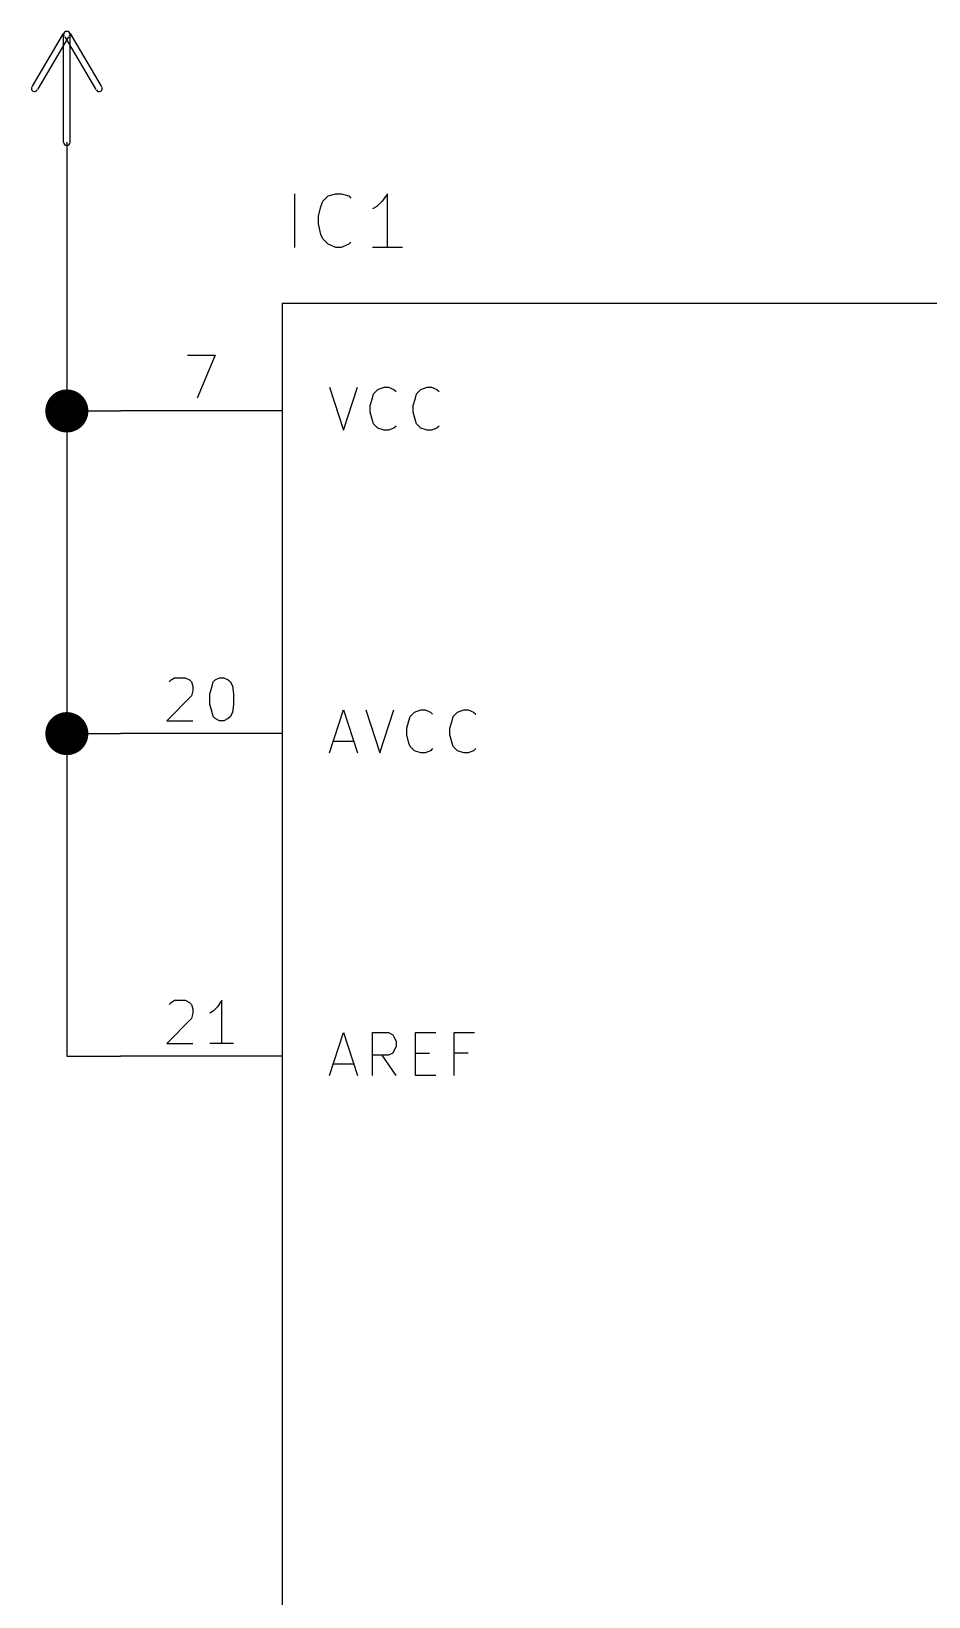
# Model space of a CAD drawing. Extents: x 10 to 287, y -200 to -10.
# Drawn here: x 76.63 to 97.82, y -90.23 to -53.26 of the extents above; entities that cross this region are included whole.
import ezdxf

# ---------------------------------------------------------------- set-up
doc = ezdxf.new("R2010")
doc.units = 0
doc.header["$MEASUREMENT"] = 0
doc.layers.add('BLACK', color=7, linetype='CONTINUOUS')
doc.layers.add('WHITE', color=7, linetype='CONTINUOUS')

msp = doc.modelspace()

# ---------------------------------------------------------------- linework, layer by layer
at = {"layer": 'Black'}
for p, q in [((76.6572, -54.5592), (77.3938, -53.3146)), ((76.7842, -54.6354), (77.5208, -53.3908)), ((77.3938, -55.88), (77.3938, -53.34)), ((77.4192, -53.3908), (78.1558, -54.6354)), ((77.5462, -53.3146), (78.2828, -54.5592)), ((77.5462, -55.88), (77.5462, -53.34)), ((77.47, -55.88), (77.47, -77.47)), ((82.55, -59.69), (82.55, -123.19)), ((123.19, -59.69), (82.55, -59.69)), ((80.3148, -60.9092), (80.9752, -60.9092)), ((80.9752, -60.9092), (80.5434, -61.9252)), ((77.47, -62.23), (78.74, -62.23)), ((82.55, -62.23), (78.74, -62.23)), ((79.883, -68.6308), (79.9338, -68.58)), ((79.9338, -68.58), (80.01, -68.5292)), ((80.01, -68.5292), (80.264, -68.5292)), ((80.264, -68.5292), (80.3656, -68.58)), ((80.3656, -68.58), (80.4164, -68.6308)), ((80.4164, -68.6308), (80.4418, -68.7324)), ((80.4418, -68.7324), (80.4418, -68.834)), ((80.8482, -68.9102), (80.899, -68.7324)), ((80.899, -68.7324), (80.9244, -68.6308)), ((80.9244, -68.6308), (80.9752, -68.58)), ((80.9752, -68.58), (81.0768, -68.5292)), ((81.0768, -68.5292), (81.1784, -68.5292)), ((81.1784, -68.5292), (81.28, -68.58)), ((81.28, -68.58), (81.3308, -68.6308)), ((81.3308, -68.6308), (81.3816, -68.7324)), ((81.3816, -68.7324), (81.407, -68.9102)), ((80.4164, -68.961), (79.8322, -69.5452)), ((80.4418, -68.834), (80.4164, -68.961)), ((80.8482, -69.1642), (80.8482, -68.9102)), ((81.407, -68.9102), (81.407, -69.1642)), ((80.899, -69.342), (80.8482, -69.1642)), ((80.9244, -69.4436), (80.899, -69.342)), ((80.9752, -69.4944), (80.9244, -69.4436)), ((81.0768, -69.5452), (80.9752, -69.4944)), ((81.28, -69.4944), (81.1784, -69.5452)), ((81.3308, -69.4436), (81.28, -69.4944)), ((81.3816, -69.342), (81.3308, -69.4436)), ((81.407, -69.1642), (81.3816, -69.342)), ((77.47, -69.85), (78.74, -69.85)), ((82.55, -69.85), (78.74, -69.85)), ((79.8322, -69.5452), (80.4418, -69.5452)), ((81.1784, -69.5452), (81.0768, -69.5452)), ((79.9338, -76.2), (80.01, -76.1492)), ((80.01, -76.1492), (80.264, -76.1492)), ((80.264, -76.1492), (80.3656, -76.2)), ((81.1276, -76.1492), (81.026, -76.3016)), ((81.1276, -77.1652), (81.1276, -76.1492)), ((79.883, -76.2508), (79.9338, -76.2)), ((80.3656, -76.2), (80.4164, -76.2508)), ((80.4164, -76.2508), (80.4418, -76.3524)), ((80.4418, -76.454), (80.4164, -76.581)), ((80.4418, -76.3524), (80.4418, -76.454)), ((80.9244, -76.4032), (80.8482, -76.454)), ((81.026, -76.3016), (80.9244, -76.4032)), ((80.4164, -76.581), (79.8322, -77.1652)), ((79.8322, -77.1652), (80.4418, -77.1652)), ((81.407, -77.1652), (80.8482, -77.1652)), ((77.47, -77.47), (78.74, -77.47)), ((82.55, -77.47), (78.74, -77.47))]:
    msp.add_line(p, q, dxfattribs=at)
at = {"layer": 'Black', "const_width": 0.508}
for points in [[(77.216, -62.23, 1), (77.724, -62.23, 1)], [(77.216, -69.85, 1), (77.724, -69.85, 1)]]:
    msp.add_lwpolyline(points, format="xyb", close=True, dxfattribs=at)
at = {"layer": 'Black'}
for centre, start, end in [((77.47, -53.34), 360, 540), ((77.47, -53.34), 30.9638, 210.964), ((77.47, -53.34), 329.036, 509.036), ((76.708, -54.61), 149.036, 329.036), ((78.232, -54.61), 210.964, 390.964), ((77.47, -55.88), 180, 360)]:
    msp.add_arc(centre, 0.0762, start, end, dxfattribs=at)
at = {"layer": 'White'}
for p, q in [((82.8548, -58.3692), (82.8548, -57.0992)), ((83.4644, -57.404), (83.5152, -57.277)), ((83.5152, -57.277), (83.6422, -57.15)), ((83.6422, -57.15), (83.82, -57.0992)), ((83.82, -57.0992), (83.947, -57.0992)), ((83.947, -57.0992), (84.1248, -57.15)), ((84.1248, -57.15), (84.1756, -57.2008)), ((84.9122, -57.277), (84.7852, -57.404)), ((85.0392, -57.0992), (84.9122, -57.277)), ((85.0392, -58.3692), (85.0392, -57.0992)), ((83.4136, -57.6326), (83.4644, -57.404)), ((83.4136, -57.8104), (83.4136, -57.6326)), ((84.7852, -57.404), (84.6836, -57.4548)), ((83.4644, -58.0644), (83.4136, -57.8104)), ((83.5152, -58.166), (83.4644, -58.0644)), ((83.6422, -58.293), (83.5152, -58.166)), ((83.82, -58.3692), (83.6422, -58.293)), ((83.947, -58.3692), (83.82, -58.3692)), ((84.1248, -58.293), (83.947, -58.3692)), ((84.1756, -58.2422), (84.1248, -58.293)), ((85.3948, -58.3692), (84.6836, -58.3692)), ((83.6676, -61.6712), (83.9978, -62.6872)), ((83.9978, -62.6872), (84.328, -61.6712)), ((84.709, -61.8236), (84.8106, -61.722)), ((84.8106, -61.722), (84.963, -61.6712)), ((84.963, -61.6712), (85.0646, -61.6712)), ((85.0646, -61.6712), (85.1916, -61.722)), ((85.1916, -61.722), (85.2424, -61.7728)), ((85.725, -61.8236), (85.8266, -61.722)), ((85.8266, -61.722), (85.979, -61.6712)), ((85.979, -61.6712), (86.0806, -61.6712)), ((86.0806, -61.6712), (86.2076, -61.722)), ((86.2076, -61.722), (86.2584, -61.7728)), ((84.6328, -62.103), (84.6836, -61.9252)), ((84.6328, -62.2554), (84.6328, -62.103)), ((84.6836, -61.9252), (84.709, -61.8236)), ((85.6488, -62.103), (85.6996, -61.9252)), ((85.6488, -62.2554), (85.6488, -62.103)), ((85.6996, -61.9252), (85.725, -61.8236)), ((84.6836, -62.4586), (84.6328, -62.2554)), ((84.709, -62.5348), (84.6836, -62.4586)), ((85.6996, -62.4586), (85.6488, -62.2554)), ((85.725, -62.5348), (85.6996, -62.4586)), ((84.8106, -62.6364), (84.709, -62.5348)), ((84.963, -62.6872), (84.8106, -62.6364)), ((85.0646, -62.6872), (84.963, -62.6872)), ((85.1916, -62.6364), (85.0646, -62.6872)), ((85.2424, -62.5856), (85.1916, -62.6364)), ((85.8266, -62.6364), (85.725, -62.5348)), ((85.979, -62.6872), (85.8266, -62.6364)), ((86.0806, -62.6872), (85.979, -62.6872)), ((86.2076, -62.6364), (86.0806, -62.6872)), ((86.2584, -62.5856), (86.2076, -62.6364)), ((83.6676, -70.3072), (83.9978, -69.2912)), ((83.9978, -69.2912), (84.328, -70.3072)), ((84.5312, -69.2912), (84.8614, -70.3072)), ((84.8614, -70.3072), (85.1916, -69.2912)), ((85.5472, -69.5452), (85.5726, -69.4436)), ((85.5726, -69.4436), (85.6742, -69.342)), ((85.6742, -69.342), (85.8266, -69.2912)), ((85.8266, -69.2912), (85.9282, -69.2912)), ((85.9282, -69.2912), (86.0552, -69.342)), ((86.0552, -69.342), (86.106, -69.3928)), ((86.5632, -69.5452), (86.5886, -69.4436)), ((86.5886, -69.4436), (86.6902, -69.342)), ((86.6902, -69.342), (86.8426, -69.2912)), ((86.8426, -69.2912), (86.9442, -69.2912)), ((86.9442, -69.2912), (87.0712, -69.342)), ((87.0712, -69.342), (87.122, -69.3928)), ((85.4964, -69.723), (85.5472, -69.5452)), ((85.4964, -69.8754), (85.4964, -69.723)), ((86.5124, -69.723), (86.5632, -69.5452)), ((86.5124, -69.8754), (86.5124, -69.723)), ((83.7692, -70.0278), (84.2518, -70.0278)), ((85.5472, -70.0786), (85.4964, -69.8754)), ((85.5726, -70.1548), (85.5472, -70.0786)), ((85.6742, -70.2564), (85.5726, -70.1548)), ((86.106, -70.2056), (86.0552, -70.2564)), ((86.5632, -70.0786), (86.5124, -69.8754)), ((86.5886, -70.1548), (86.5632, -70.0786)), ((86.6902, -70.2564), (86.5886, -70.1548)), ((87.122, -70.2056), (87.0712, -70.2564)), ((85.8266, -70.3072), (85.6742, -70.2564)), ((85.9282, -70.3072), (85.8266, -70.3072)), ((86.0552, -70.2564), (85.9282, -70.3072)), ((86.8426, -70.3072), (86.6902, -70.2564)), ((86.9442, -70.3072), (86.8426, -70.3072)), ((87.0712, -70.2564), (86.9442, -70.3072)), ((83.6676, -77.9272), (83.9978, -76.9112)), ((83.9978, -76.9112), (84.328, -77.9272)), ((84.6836, -77.9272), (84.6836, -76.9112)), ((84.6836, -76.9112), (85.0646, -76.9112)), ((85.0646, -76.9112), (85.1662, -76.962)), ((85.1662, -76.962), (85.1916, -77.0128)), ((85.1916, -77.0128), (85.2424, -77.1144)), ((85.2424, -77.2414), (85.1916, -77.343)), ((85.2424, -77.1144), (85.2424, -77.2414)), ((85.6996, -77.9272), (85.6996, -76.9112)), ((85.6996, -76.9112), (86.1822, -76.9112)), ((86.614, -77.9272), (86.614, -76.9112)), ((86.614, -76.9112), (87.0966, -76.9112)), ((85.0646, -77.4446), (84.6836, -77.4446)), ((85.2424, -77.9272), (84.9122, -77.4446)), ((85.1662, -77.3938), (85.0646, -77.4446)), ((85.1916, -77.343), (85.1662, -77.3938)), ((85.6996, -77.3938), (86.0298, -77.3938)), ((86.9442, -77.3938), (86.614, -77.3938)), ((83.7692, -77.6478), (84.2518, -77.6478)), ((86.1822, -77.9272), (85.6996, -77.9272))]:
    msp.add_line(p, q, dxfattribs=at)

doc.saveas('drawing.dxf')
